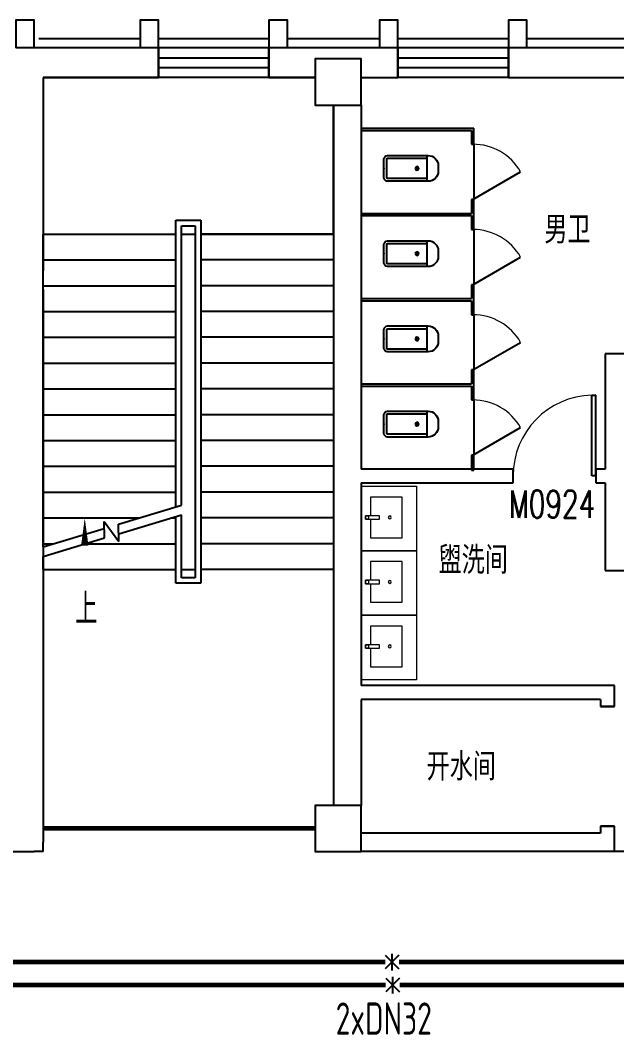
# Model space of a CAD drawing. Extents: x 2297255 to 2381355, y -608375 to -364775.
# Drawn here: x 2352467 to 2358942, y -385786 to -374778 of the extents above; entities that cross this region are included whole.
import ezdxf

# ---------------------------------------------------------------- set-up
doc = ezdxf.new("R2010")
doc.units = 0
doc.header["$LTSCALE"] = 1000
doc.header["$MEASUREMENT"] = 0
doc.linetypes.add('CENTER', pattern=[2, 1.25, -0.25, 0.25, -0.25])
doc.linetypes.add('DASH', pattern=[0.35, 0.25, -0.1])
doc.layers.add('A-FLOR-IDEN', color=7, linetype='Continuous', lineweight=20)
doc.layers.add('A-LVTRY', color=145, linetype='Continuous', lineweight=20)
for name, color, linetype in [('COLUMN', 9, 'Continuous'), ('DIM_SYMB', 3, 'Continuous'), ('LATRINE', 6, 'Continuous'), ('LVTRY', 6, 'Continuous'), ('PIPE-暖供水', 3, 'Continuous'), ('PIPE-暖回水', 2, 'DASH'), ('STAIR', 2, 'Continuous'), ('TH_TEXT', 7, 'Continuous'), ('VALVE-暖供水', 7, 'Continuous'), ('WALL', 9, 'Continuous'), ('WINDOW', 4, 'Continuous'), ('WINDOW_TEXT', 7, 'Continuous'), ('立面', 254, 'Continuous'), ('设备以及附件层', 7, 'Continuous')]:
    doc.layers.add(name, color=color, linetype=linetype)
doc.styles.add('_TCH_DIM', font='SIMPLEX', dxfattribs={"bigfont": 'GBCBIG'})
doc.styles.add('_TCH_WINDOW', font='SIMPLEX', dxfattribs={"height": 3.5, "bigfont": 'GBCBIG'})
doc.styles.add('ROS', font='simhei.ttf', dxfattribs={"width": 0.7})
doc.styles.add('TSSD_Rein', font='Tssdeng.shx', dxfattribs={"width": 0.7, "bigfont": 'hztxt.shx'})

# ---------------------------------------------------------------- blocks, each defined once
blk = doc.blocks.new('A$C549865D3')
at = {"layer": 'A-LVTRY'}
blk.add_lwpolyline([(299, 430), (550, 430), (550, 0), (0, 0), (0, 430), (252, 430)], dxfattribs=at)
for points in [[(252, 500), (252, 458), (299, 458), (299, 500)], [(299, 500), (299, 310), (252, 310), (252, 500)]]:
    blk.add_lwpolyline(points, close=True, dxfattribs=at)
blk.add_circle((275, 170), 20, dxfattribs=at)
blk = doc.blocks.new('2313414')
at = {"layer": 'A-LVTRY'}
blk.add_lwpolyline([(1698294, -109163), (1698294, -108463), (1698894, -108463), (1698894, -109163)], close=True, dxfattribs=at)
at = {"layer": 'A-LVTRY', "xscale": -0.8, "yscale": 0.8, "zscale": 0.8, "rotation": 90}
blk.add_blockref('A$C549865D3', (1698741, -108582), dxfattribs=at)
blk = doc.blocks.new('$lvtry$00000200')
at = {"color": 0}
for p, q in [((-110, -40), (-110, -470)), ((100, -30), (-100, -30)), ((110, -470), (110, -40))]:
    blk.add_line(p, q, dxfattribs=at)
blk.add_lwpolyline([(100, 0), (-100, 0, 0.414214), (-140, -40), (-140, -480, 0.414214), (-30, -590), (30, -590, 0.414214), (140, -480), (140, -40, 0.414214)], format="xyb", close=True, dxfattribs=at)
blk.add_lwpolyline([(140, -470), (-140, -470)], dxfattribs=at)
blk.add_circle((0, -359), 20, dxfattribs=at)
for centre, start, end in [((-100, -40), 90, 180), ((100, -40), 0, 90)]:
    blk.add_arc(centre, 10, start, end, dxfattribs=at)
for p in [(0, 0), (0, -359)]:
    blk.add_point(p, dxfattribs=at)
blk = doc.blocks.new('_FZHK')
blk.add_lwpolyline([(-0.5, -0.5), (0.5, -0.5), (0.5, 0.5), (-0.5, 0.5)], close=True)
blk = doc.blocks.new('$WINLIB2D$00000001')
at = {"color": 0}
for points in [[(-0.5, 0.5), (-0.5, -0.5)], [(-0.5, 0.5), (0.5, 0.5)], [(0.5, -0.5), (0.5, 0.5)], [(0.5, 0.1667), (-0.5, 0.1667)], [(0.5, -0.1667), (-0.5, -0.1667)], [(-0.5, -0.5), (0.5, -0.5)]]:
    blk.add_lwpolyline(points, dxfattribs=at)
blk = doc.blocks.new('$DorLib2D$00000001')
for p, q in [((0.45, 0.975), (0.5, 0.975)), ((0.45, 0), (0.45, 0.975)), ((0.5, 0), (0.5, 0.975)), ((0.5, 0), (0.45, 0))]:
    blk.add_line(p, q)
at = {"lineweight": 13}
blk.add_arc((0.475, 0), 0.975, 91.4693, 180, dxfattribs=at)
blk = doc.blocks.new('$TCHSYS$APDOOR2D')
blk.add_line((0.5, 0), (0, 0.866))
at = {"lineweight": 13}
blk.add_arc((0.5, 0), 1, 120, 180, dxfattribs=at)
blk = doc.blocks.new('A$C7281566F')
blk.add_line((8550.5, 10369.4), (6250.5, 10369.4))
for points in [[(-49.5, 19089.4), (-49.5, 19389.4), (-249.5, 19389.4), (-249.5, 19089.4)], [(1300.5, 19089.4), (1300.5, 19389.4), (1100.5, 19389.4), (1100.5, 19089.4)], [(1300.5, 19089.4), (1300.5, 19389.4), (1100.5, 19389.4), (1100.5, 19089.4)], [(2700.5, 19089.4), (2700.5, 19389.4), (2500.5, 19389.4), (2500.5, 19089.4)], [(3900.5, 19089.4), (3900.5, 19389.4), (3700.5, 19389.4), (3700.5, 19089.4)], [(5300.5, 19089.4), (5300.5, 19389.4), (5100.5, 19389.4), (5100.5, 19089.4)], [(1100.5, 19189.4), (0.5, 19189.4)], [(1100.5, 19189.4), (0.5, 19189.4)], [(2500.5, 19189.4), (1300.5, 19189.4)], [(3700.5, 19189.4), (2700.5, 19189.4)], [(5100.5, 19189.4), (3900.5, 19189.4)], [(6400.5, 19189.4), (5300.5, 19189.4)]]:
    blk.add_lwpolyline(points)
at = {"layer": 'DIM_SYMB'}
blk.add_lwpolyline([(500.5, 13289.4, 0, 0, 0), (500.5, 13989.4, 0, 80, 0), (500.5, 13689.4, 0, 0, 0)], format="xyseb", dxfattribs=at)
at = {"layer": 'LATRINE'}
for p, q in [((3500.5, 18219.4), (4725.5, 18219.4)), ((3500.5, 18219.4), (3500.5, 18194.4)), ((3500.5, 18194.4), (4700.5, 18194.4)), ((4700.5, 18194.4), (4700.5, 18044.4)), ((4725.5, 18044.4), (4725.5, 18219.4)), ((4700.5, 18044.4), (4725.5, 18044.4)), ((4725.5, 18044.4, 400), (4725.5, 17444.4, 400)), ((4725.5, 17444.4), (4700.5, 17444.4)), ((4700.5, 17444.4), (4700.5, 17294.4)), ((4725.5, 17281.9), (4725.5, 17444.4)), ((3500.5, 17294.4), (4700.5, 17294.4)), ((3500.5, 17294.4), (3500.5, 17269.4)), ((3500.5, 17269.4), (4700.5, 17269.4)), ((4700.5, 17269.4), (4700.5, 17119.4)), ((4725.5, 17119.4), (4725.5, 17281.9)), ((4700.5, 17119.4), (4725.5, 17119.4)), ((4725.5, 17119.4, 400), (4725.5, 16519.4, 400)), ((4725.5, 16519.4), (4700.5, 16519.4)), ((4700.5, 16519.4), (4700.5, 16369.4)), ((4725.5, 16356.9), (4725.5, 16519.4)), ((3500.5, 16369.4), (4700.5, 16369.4)), ((3500.5, 16369.4), (3500.5, 16344.4)), ((3500.5, 16344.4), (4700.5, 16344.4)), ((4700.5, 16344.4), (4700.5, 16194.4)), ((4725.5, 16194.4), (4725.5, 16356.9)), ((4700.5, 16194.4), (4725.5, 16194.4)), ((4725.5, 16194.4, 400), (4725.5, 15594.4, 400)), ((4725.5, 15594.4), (4700.5, 15594.4)), ((4700.5, 15594.4), (4700.5, 15444.4)), ((4725.5, 15431.9), (4725.5, 15594.4)), ((3500.5, 15444.4), (4700.5, 15444.4)), ((3500.5, 15444.4), (3500.5, 15419.4)), ((3500.5, 15419.4), (4700.5, 15419.4)), ((4700.5, 15419.4), (4700.5, 15269.4)), ((4725.5, 15269.4), (4725.5, 15431.9)), ((4700.5, 15269.4), (4725.5, 15269.4)), ((4725.5, 15269.4, 400), (4725.5, 14669.4, 400)), ((4725.5, 14669.4), (4700.5, 14669.4)), ((4700.5, 14669.4), (4700.5, 14506.9)), ((4725.5, 14506.9), (4725.5, 14669.4)), ((4700.5, 14506.9), (4725.5, 14506.9))]:
    blk.add_line(p, q, dxfattribs=at)
at = {"layer": 'STAIR'}
for p, q in [((3000.5, 18769.4), (50.5, 18769.4)), ((50.5, 18769.4), (50.5, 17069.4)), ((3200.5, 17069.4), (3200.5, 18469.4)), ((1490.5, 14109.5), (1490.5, 17219.4)), ((1490.5, 17219.4), (1760.5, 17219.4)), ((1760.5, 17219.4), (1760.5, 13279.4)), ((50.5, 13675.5), (50.5, 17069.4)), ((50.5, 17069.4), (1490.5, 17069.4)), ((50.5, 17069.4), (1490.5, 17069.4)), ((1550.5, 14127.6), (1550.5, 17159.4)), ((1550.5, 17159.4), (1700.5, 17159.4)), ((1550.5, 14127.6), (1550.5, 17069.4)), ((1550.5, 17069.4), (1700.5, 17069.4)), ((1700.5, 17159.4), (1700.5, 13339.4)), ((1700.5, 17069.4), (1700.5, 13429.4)), ((3200.5, 17069.4), (1760.5, 17069.4)), ((1760.5, 17069.4), (3200.5, 17069.4)), ((3200.5, 17069.4), (3200.5, 13429.4)), ((50.5, 16789.4), (1490.5, 16789.4)), ((3200.5, 16789.4), (1760.5, 16789.4)), ((50.5, 16509.4), (1490.5, 16509.4)), ((3200.5, 16509.4), (1760.5, 16509.4)), ((50.5, 16229.4), (1490.5, 16229.4)), ((3200.5, 16229.4), (1760.5, 16229.4)), ((50.5, 15949.4), (1490.5, 15949.4)), ((3200.5, 15949.4), (1760.5, 15949.4)), ((50.5, 15669.4), (1490.5, 15669.4)), ((3200.5, 15669.4), (1760.5, 15669.4)), ((50.5, 15389.4), (1490.5, 15389.4)), ((3200.5, 15389.4), (1760.5, 15389.4)), ((50.5, 15109.4), (1490.5, 15109.4)), ((3200.5, 15109.4), (1760.5, 15109.4)), ((50.5, 14829.4), (1490.5, 14829.4)), ((3200.5, 14829.4), (1760.5, 14829.4)), ((50.5, 14549.4), (1490.5, 14549.4)), ((3200.5, 14549.4), (1760.5, 14549.4)), ((50.5, 14269.4), (1490.5, 14269.4)), ((3200.5, 14269.4), (1760.5, 14269.4)), ((865.9, 13921.3), (1550.5, 14127.6)), ((50.5, 13989.4), (1091.8, 13989.4)), ((869.1, 13817.8), (1550.5, 14023.2)), ((1438.3, 13989.4), (1490.5, 13989.4)), ((1490.5, 13279.4), (1490.5, 14005.1)), ((1550.5, 13429.4), (1550.5, 14023.2)), ((1550.5, 13339.4), (1550.5, 14023.2)), ((3200.5, 13989.4), (1760.5, 13989.4)), ((50.5, 13675.5), (712.9, 13875.2)), ((716.1, 13771.7), (710.6, 13950)), ((710.6, 13950), (871.6, 13734.6)), ((871.6, 13734.6), (865.9, 13921.3)), ((50.5, 13571.1), (716.1, 13771.7)), ((50.5, 13709.4), (162.8, 13709.4)), ((509.3, 13709.4), (1490.5, 13709.4)), ((3200.5, 13709.4), (1760.5, 13709.4)), ((50.5, 13429.4), (50.5, 13571.1)), ((50.5, 13429.4), (1490.5, 13429.4)), ((1550.5, 13429.4), (1700.5, 13429.4)), ((1700.5, 13339.4), (1550.5, 13339.4)), ((3200.5, 13429.4), (1760.5, 13429.4)), ((1760.5, 13279.4), (1490.5, 13279.4))]:
    blk.add_line(p, q, dxfattribs=at)
at = {"layer": 'WALL'}
for p, q in [((-49.5, 19089.4), (-249.5, 19089.4)), ((1300.5, 19089.4), (-49.5, 19089.4)), ((1300.5, 18769.4), (1300.5, 19089.4)), ((3200.5, 19089.4), (2500.5, 19089.4)), ((2500.5, 19089.4), (2500.5, 18769.4)), ((3900.5, 19089.4), (3200.5, 19089.4)), ((3900.5, 18769.4), (3900.5, 19089.4)), ((6600.5, 19089.4), (5100.5, 19089.4)), ((5100.5, 19089.4), (5100.5, 18769.4)), ((50.5, 18769.4), (1300.5, 18769.4)), ((50.5, 18769.4), (50.5, 16669.4)), ((2500.5, 18769.4), (3000.5, 18769.4)), ((3500.5, 18769.4), (3900.5, 18769.4)), ((5100.5, 18769.4), (6600.5, 18769.4)), ((3200.5, 18469.4), (3200.5, 14469.4)), ((3500.5, 18469.4), (3500.5, 14519.4)), ((50.5, 16669.4), (50.5, 16669.4)), ((50.5, 16469.4), (50.5, 16669.4)), ((50.5, 16469.4), (50.5, 16469.4)), ((50.5, 16469.4), (50.5, 10469.4)), ((6150.5, 15769.4), (6150.5, 14519.4)), ((8463, 15769.4), (6150.5, 15769.4)), ((3200.5, 14469.4), (3200.5, 12069.4)), ((5150.5, 14519.4), (3500.5, 14519.4)), ((5150.5, 14369.4), (5150.5, 14519.4)), ((6150.5, 14519.4), (6050.5, 14519.4)), ((6050.5, 14519.4), (6050.5, 14369.4)), ((3500.5, 14369.4), (5150.5, 14369.4)), ((3500.5, 14369.4), (3500.5, 12169.4)), ((6050.5, 14369.4), (6150.5, 14369.4)), ((6150.5, 14369.4), (6150.5, 13419.4)), ((6150.5, 13419.4), (6550.5, 13419.4)), ((6250.5, 12169.4), (3500.5, 12169.4)), ((6250.5, 11944.4), (6250.5, 12169.4)), ((3200.5, 12069.4), (3200.5, 10869.4)), ((6100.5, 12019.4), (3500.5, 12019.4)), ((3500.5, 12019.4), (3500.5, 10869.4)), ((6100.5, 12019.4), (6100.5, 11944.4)), ((6100.5, 11944.4), (6250.5, 11944.4)), ((6100.5, 10569.4), (3500.5, 10569.4)), ((6250.5, 10643.9), (6100.5, 10643.9)), ((6100.5, 10643.9), (6100.5, 10569.4)), ((6250.5, 10369.4), (6250.5, 10643.9)), ((50.5, 10469.4), (50.5, 10469.4)), ((50.5, 10369.4), (50.5, 10469.4)), ((-349.5, 10369.4), (-49.5, 10369.4)), ((50.5, 10369.4), (-49.5, 10369.4)), ((6250.5, 10369.4), (3500.5, 10369.4))]:
    blk.add_line(p, q, dxfattribs=at)
at = {"layer": 'WINDOW', "linetype": 'DASH'}
for p, q in [((6250.5, 11944.4), (6100.5, 11944.4)), ((6100.5, 10643.9), (6250.5, 10643.9))]:
    blk.add_line(p, q, dxfattribs=at)
at = {"layer": 'A-LVTRY'}
for p in [(-1694793, 122796.5), (-1694793, 122096.5), (-1694793, 121396.5)]:
    blk.add_blockref('2313414', p, dxfattribs=at)
at = {"layer": 'COLUMN', "xscale": 500, "yscale": 500, "zscale": 500, "rotation": 90}
for p in [(3250.5, 18719.4), (3250.5, 10619.4)]:
    blk.add_blockref('_FZHK', p, dxfattribs=at)
at = {"layer": 'LATRINE', "xscale": 600, "yscale": 600, "zscale": 25, "rotation": 270}
for p in [(4713, 17744.4), (4713, 16819.4), (4713, 15894.4), (4713, 14969.4)]:
    blk.add_blockref('$TCHSYS$APDOOR2D', p, dxfattribs=at)
at = {"layer": 'LVTRY', "extrusion": (0, 0, -1), "zscale": -1, "rotation": 270}
for p in [(-3748.3, 17781.9, 0), (-3748.3, 16856.9, 0), (-3748.3, 15931.9, 0), (-3748.3, 15006.9, 0)]:
    blk.add_blockref('$lvtry$00000200', p, dxfattribs=at)
at = {"layer": 'WINDOW', "xscale": 1200, "yscale": 320, "zscale": 1200, "rotation": 180}
for p in [(1900.5, 18929.4), (4500.5, 18929.4)]:
    blk.add_blockref('$WINLIB2D$00000001', p, dxfattribs=at)
at = {"layer": 'WINDOW'}
ref = blk.add_blockref('$DorLib2D$00000001', (5600.5, 14444.4), dxfattribs=dict(at, xscale=-900, yscale=-900, zscale=-900, rotation=180.0000000000262))
ref.add_attrib('A', 'M0924', (5105.5, 13990.7), dxfattribs={"layer": 'WINDOW_TEXT', "height": 297.5, "style": '_TCH_WINDOW', "width": 0.705882})
at = {"layer": 'A-FLOR-IDEN', "style": 'ROS', "width": 0.7}
for s, p in [('男卫', (5489.8, 16995.6)), ('盥洗间', (4341.4, 13410.2)), ('开水间', (4211.2, 11168.5))]:
    blk.add_text(s, height=262.87, dxfattribs=at).set_placement(p)
at = {"layer": 'DIM_SYMB', "color": 7, "style": '_TCH_DIM'}
blk.add_text('上', height=337.6, dxfattribs=at).set_placement((396.3, 12834.4))
blk = doc.blocks.new('$VALVE$00000780')
at = {"layer": '设备以及附件层'}
for points in [[(-37.3, -37.3), (37.3, 37.3)], [(37.3, -37.3), (-37.3, 37.3)], [(0, 45.5), (0, -45.5)]]:
    blk.add_lwpolyline(points, dxfattribs=at)

msp = doc.modelspace()

# ---------------------------------------------------------------- linework, layer by layer
at = {"layer": 'PIPE-暖供水', "linetype": 'Continuous', "const_width": 50}
for points in [[(2356435.1, -385247.8), (2351692, -385247.8)], [(2363325.9, -385247.8), (2356585.1, -385247.8)]]:
    msp.add_lwpolyline(points, dxfattribs=at)
at = {"layer": 'PIPE-暖回水', "linetype": 'DASH', "const_width": 50}
for points in [[(2356428.9, -384997.8), (2351492, -384997.8)], [(2363525.9, -384997.8), (2356578.9, -384997.8)]]:
    msp.add_lwpolyline(points, dxfattribs=at)
at = {"layer": '立面', "linetype": 'CENTER', "const_width": 50}
msp.add_lwpolyline([(2352717.4, -383547.8), (2355667.4, -383547.8)], dxfattribs=at)
msp.add_lwpolyline([(2352717.4, -383547.8), (2355667.4, -383547.8)], dxfattribs=at)

# ---------------------------------------------------------------- block references
msp.add_blockref('A$C7281566F', (2352666.9, -394167.1))
at = {"layer": 'VALVE-暖供水', "xscale": 2, "yscale": 2, "zscale": 2, "rotation": 180}
for p in [(2356503.9, -384997.8), (2356510.1, -385247.8)]:
    msp.add_blockref('$VALVE$00000780', p, dxfattribs=at)

# ---------------------------------------------------------------- texts
at = {"layer": 'TH_TEXT', "style": 'TSSD_Rein', "width": 0.7}
msp.add_text('2xDN32', height=350, dxfattribs=at).set_placement((2355891.2, -385786.2))

doc.saveas('drawing.dxf')
